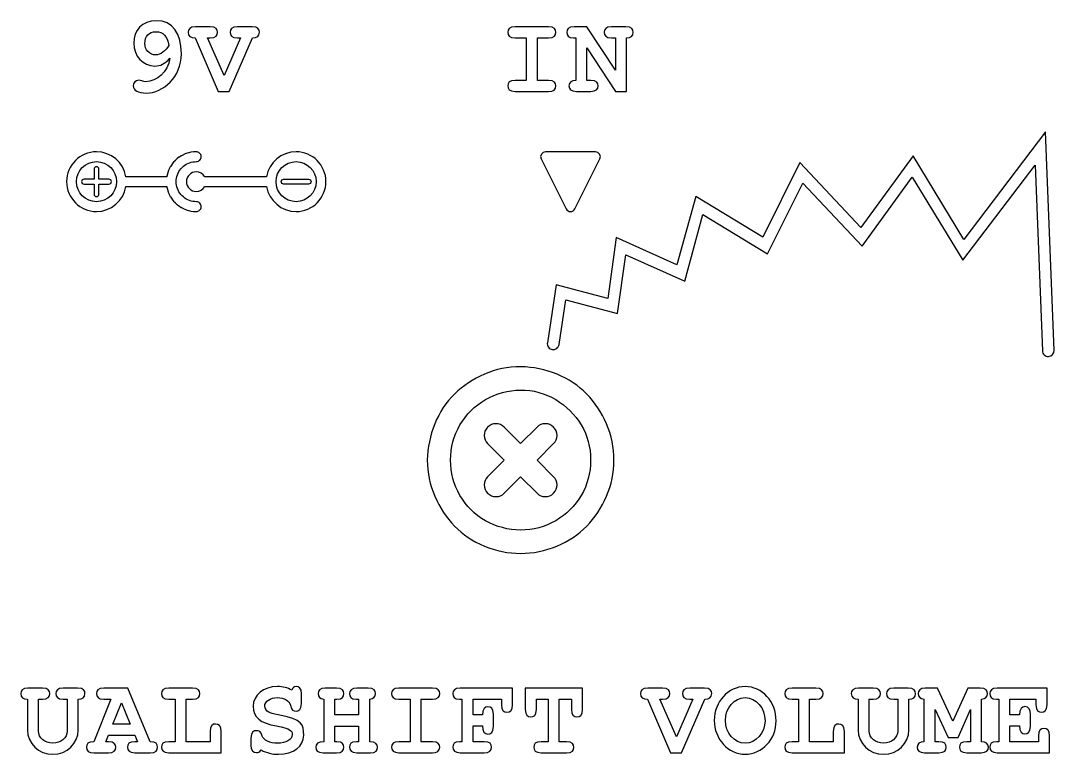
# Model space of a CAD drawing. Header units: millimetres. Extents: x 3 to 91, y 6 to 114.
# Drawn here: x 38.1 to 90.7, y 76.3 to 113.7 of the extents above; entities that cross this region are included whole.
import ezdxf

# ---------------------------------------------------------------- set-up
doc = ezdxf.new("R2010")
doc.units = ezdxf.units.MM
doc.layers.add('Layer_1', color=7, linetype='CONTINUOUS')

msp = doc.modelspace()

# ---------------------------------------------------------------- linework, layer by layer
at = {"layer": 'Layer_1', "color": 7}
for points in [[(44.969865, 113.665731)], [(44.952812, 113.101421)], [(69.24898, 113.073491)], [(65.306688, 110.347221)], [(41.923023, 106.993292)], [(52.083128, 106.993292)], [(41.923023, 106.493062)], [(52.083128, 106.493062)], [(41.923023, 106.233131)], [(58.762801, 91.303001)], [(59.950301, 91.303001)], [(61.660301, 90.039501)], [(51.125046, 79.776841)], [(43.202531, 78.946921), (43.642814, 77.863261), (42.756563, 77.863261), (43.202531, 78.946921)], [(73.23762, 79.415481)], [(83.619518, 79.415491)], [(75.955068, 78.038251)], [(76.519512, 78.026951)], [(87.324742, 76.689231)]]:
    msp.add_lwpolyline(points, close=True, dxfattribs=at)
for points in [[(47.715435, 113.355161), (46.964575, 113.355161), (46.964575, 113.355161)], [(49.84347, 113.355161), (49.098296, 113.355161)], [(64.934155, 113.355711), (63.229534, 113.355711)], [(68.142669, 112.791271), (68.340225, 112.791271), (68.340225, 111.143091), (66.883959, 113.355711), (66.234849, 113.355711)], [(68.876447, 113.355711), (68.142669, 113.355711)], [(46.947522, 112.790851), (48.115927, 110.064921), (48.675066, 110.064921), (49.860007, 112.790851)], [(49.098296, 112.790851), (49.26211, 112.790851), (48.420818, 110.877271), (47.580043, 112.790851), (47.715435, 112.790851)], [(63.229534, 112.791271), (63.799623, 112.791271), (63.799623, 110.629451), (63.229534, 110.629451)], [(64.934155, 110.629451), (64.364067, 110.629451), (64.364067, 112.791271), (64.934155, 112.791271)], [(66.212271, 112.791271), (66.319515, 112.791271), (66.319515, 110.629451)], [(67.081515, 110.629451), (66.883959, 110.629451), (66.883959, 112.288911), (68.345869, 110.065001), (68.904669, 110.065001), (68.904669, 112.791271)], [(63.229534, 110.065001), (64.934155, 110.065001)], [(66.353382, 110.065001), (67.081515, 110.065001)], [(90.238282, 108.001951), (86.078126, 102.537111), (83.488282, 106.787111), (80.832032, 103.136721), (77.72461, 106.443361), (75.835938, 102.644531), (72.427735, 104.722661), (71.470704, 101.248051), (68.376954, 102.623051), (67.94922, 99.519531), (65.316407, 100.218751), (64.873048, 97.273441)], [(90.673829, 96.888671), (90.238282, 108.001951)], [(46.35066, 106.846013), (46.252474, 106.794855)], [(46.473649, 106.897689), (46.37133, 106.855314)], [(46.598706, 106.938514), (46.493286, 106.904925)], [(46.728414, 106.967968), (46.62041, 106.944199)], [(46.859673, 106.986056), (46.749602, 106.971588)], [(46.991964, 106.992774), (46.881378, 106.988123)], [(67.322267, 106.992191), (64.783204, 106.992191)], [(45.75173, 106.335968), (45.692302, 106.242433)], [(45.831829, 106.441904), (45.764649, 106.354053)], [(45.920196, 106.540087), (45.845782, 106.457924)], [(46.017864, 106.630522), (45.936216, 106.556107)], [(47.013669, 104.452878), (46.913933, 104.457529), (46.826082, 104.468898), (46.739267, 104.488016), (46.653999, 104.51489), (46.571835, 104.548997), (46.493286, 104.58982), (46.417838, 104.637879), (46.347559, 104.692138), (46.28193, 104.752085), (46.221986, 104.817713), (46.167724, 104.888511), (46.119667, 104.963441), (46.078842, 105.041988), (46.044735, 105.12467), (46.017864, 105.20942), (45.998743, 105.296237), (45.986858, 105.384088), (45.983241, 105.47297), (45.986858, 105.561855), (45.998743, 105.650221), (46.017864, 105.737036), (46.044735, 105.821786), (46.078842, 105.904468), (46.119667, 105.983017), (46.167724, 106.057947), (46.221986, 106.128745), (46.28193, 106.194373), (46.347559, 106.254317), (46.417838, 106.308579), (46.493286, 106.35612), (46.571835, 106.397461), (46.653999, 106.431569), (46.739267, 106.458439), (46.826082, 106.47756), (46.913933, 106.488929), (47.013669, 106.49358)], [(46.12225, 106.711654), (46.034399, 106.644474)], [(46.233871, 106.784001), (46.140338, 106.724573)], [(64.558595, 106.630861), (65.830079, 104.091801)], [(65.466798, 97.183591), (65.810548, 99.466801), (68.451173, 98.763671), (68.863282, 101.751951), (71.865235, 100.416021), (72.794923, 103.794921), (76.080079, 101.792971), (77.878907, 105.404301), (80.890626, 102.195311), (83.44336, 105.705081), (86.023438, 101.474611), (89.705079, 106.308591), (90.07422, 96.865231)], [(66.277345, 104.091801), (67.546876, 106.630861)], [(41.797966, 106.108074), (41.797966, 105.598027), (41.287919, 105.598027)], [(42.558127, 105.598027), (42.04808, 105.598027), (42.04808, 106.108074)], [(45.532104, 105.855893), (45.508335, 105.747371)], [(45.57138, 105.983017), (45.537789, 105.877597)], [(45.620471, 106.104973), (45.578614, 106.002654)], [(45.681449, 106.22383), (45.630291, 106.125643)], [(41.287919, 105.348431), (41.797966, 105.348431), (41.797966, 104.838384)], [(42.04808, 104.838384), (42.04808, 105.348431), (42.558127, 105.348431)], [(45.5042, 105.726185), (45.503684, 105.723084), (43.421639, 105.723084)], [(50.583994, 105.723084), (47.434315, 105.723084)], [(51.448001, 105.598202), (52.718001, 105.598202)], [(52.718001, 105.3482), (51.448001, 105.3482)], [(43.421639, 105.223374), (45.503684, 105.223374), (45.5042, 105.220273)], [(45.508335, 105.199084), (45.532104, 105.090565)], [(45.537789, 105.068861), (45.57138, 104.963441)], [(45.578614, 104.943804), (45.620471, 104.841485)], [(45.630291, 104.820815), (45.681449, 104.722629)], [(47.434315, 105.223374), (50.583994, 105.223374)], [(45.692302, 104.704026), (45.75173, 104.61049)], [(45.764649, 104.592403), (45.831829, 104.504554)], [(45.845782, 104.488016), (45.920196, 104.406368)], [(45.936216, 104.390348), (46.017864, 104.315934)], [(46.034399, 104.301982), (46.12225, 104.234804)], [(46.140338, 104.221883), (46.233871, 104.162457)], [(46.252474, 104.151604), (46.35066, 104.100445)], [(46.37133, 104.091141), (46.473649, 104.048769)], [(46.493286, 104.041533), (46.598706, 104.007944)], [(46.62041, 104.002259), (46.728414, 103.978487)], [(46.749602, 103.97487), (46.859673, 103.9604)], [(46.881378, 103.958335), (46.991964, 103.953684)], [(64.348801, 92.975001), (63.512801, 92.139001), (62.676801, 92.975001)], [(61.831301, 92.139001), (62.676801, 91.303001), (61.831301, 90.457501)], [(65.194301, 90.457501), (64.348801, 91.303001), (65.194301, 92.139001)], [(62.676801, 89.621501), (63.512801, 90.457501), (64.348801, 89.621501)], [(39.169702, 79.697781), (38.435897, 79.697781), (38.435897, 79.697781)], [(40.964941, 79.697781), (40.231136, 79.697781)], [(44.647404, 76.971331), (43.524475, 79.697781), (42.304911, 79.697781), (42.304911, 79.697781)], [(46.811613, 79.697781), (45.603935, 79.697781), (45.603935, 79.697781)], [(54.141399, 79.697781), (53.571408, 79.697781), (53.571408, 79.697781)], [(55.750086, 79.697781), (55.180095, 79.697781)], [(59.020688, 79.697781), (57.315882, 79.697781), (57.315882, 79.697781)], [(63.098475, 78.845631), (63.098475, 79.697781), (60.439723, 79.697781), (60.439723, 79.697781)], [(63.750115, 79.697781), (63.750115, 78.608441)], [(66.662599, 78.608441), (66.662599, 79.697781), (63.750115, 79.697781), (63.750115, 79.697781)], [(70.737133, 79.697711), (69.986423, 79.697711)], [(72.865087, 79.697711), (72.120021, 79.697711)], [(78.537049, 79.697721), (77.329139, 79.697721)], [(81.452053, 79.697721), (80.718276, 79.697721)], [(83.246985, 79.697721), (82.513208, 79.697721)], [(86.901409, 79.697721), (86.280521, 79.697721), (85.518522, 78.021321), (84.739589, 79.703361), (84.101767, 79.703361)], [(90.307479, 78.851051), (90.307479, 79.697721), (87.773125, 79.697721)], [(38.407992, 79.133471), (38.407992, 77.564061)], [(38.972298, 77.513421), (38.972298, 79.133471), (39.169702, 79.133471)], [(40.231136, 79.133471), (40.42854, 79.133471), (40.42854, 77.513421)], [(40.992847, 77.564061), (40.992847, 79.133471)], [(42.304911, 79.133471), (42.660445, 79.133471), (41.785563, 76.971331)], [(45.603935, 79.133471), (45.925362, 79.133471), (45.925362, 76.971331), (45.603935, 76.971331)], [(47.703549, 77.490681), (47.703549, 76.971331), (46.490186, 76.971331), (46.490186, 79.133471), (46.811613, 79.133471)], [(52.355462, 78.907651), (52.355462, 79.404261)], [(53.492343, 79.133471), (53.492343, 76.971331)], [(55.157358, 79.133471), (55.264845, 79.133471), (55.264845, 78.331971), (54.05665, 78.331971), (54.05665, 79.133471), (54.164137, 79.133471)], [(55.829151, 76.971331), (55.829151, 79.133471)], [(57.315882, 79.133471), (57.88639, 79.133471), (57.88639, 76.971331), (57.315882, 76.971331)], [(59.020688, 76.971331), (58.450697, 76.971331), (58.450697, 79.133471), (59.020688, 79.133471)], [(60.417502, 79.133471), (60.524472, 79.133471), (60.524472, 76.971331), (60.417502, 76.971331)], [(61.568853, 78.337651), (61.089295, 78.337651), (61.089295, 79.133471), (62.534168, 79.133471), (62.534168, 78.845631)], [(64.314422, 78.608441), (64.314422, 79.133471), (64.918519, 79.133471), (64.918519, 76.971331), (64.551616, 76.971331)], [(65.855413, 76.971331), (65.482826, 76.971331), (65.482826, 79.133471), (66.098292, 79.133471), (66.098292, 78.608441)], [(69.969489, 79.133261), (71.137888, 76.407001), (71.696688, 76.407001), (72.88202, 79.133261)], [(72.120021, 79.133261), (72.28371, 79.133261), (71.442688, 77.219801), (70.601667, 79.133261), (70.737133, 79.133261)], [(77.329139, 79.133271), (77.650872, 79.133271), (77.650872, 76.971451), (77.329139, 76.971451)], [(79.428871, 77.490741), (79.428871, 76.971451), (78.215316, 76.971451), (78.215316, 79.133271), (78.537049, 79.133271)], [(80.690053, 79.133271), (80.690053, 77.564121)], [(81.254497, 77.513321), (81.254497, 79.133271), (81.452053, 79.133271)], [(82.513208, 79.133271), (82.710763, 79.133271), (82.710763, 77.513321)], [(83.275207, 77.564121), (83.275207, 79.133271)], [(84.045323, 79.133271), (84.045323, 76.971451)], [(86.980432, 76.971451), (86.980432, 79.133271)], [(87.750547, 79.133271), (87.857792, 79.133271), (87.857792, 76.971451), (87.750547, 76.971451)], [(88.902013, 78.337411), (88.422236, 78.337411), (88.422236, 79.133271), (89.743035, 79.133271), (89.743035, 78.851051)], [(84.807322, 76.971451), (84.609767, 76.971451), (84.609767, 78.602691), (85.275811, 77.185941), (85.789455, 77.185941), (86.415988, 78.602691), (86.415988, 76.971451), (86.218432, 76.971451)], [(62.127475, 77.739241), (62.127475, 78.376931)], [(89.460813, 77.739101), (89.460813, 78.376921)], [(45.603935, 76.407021), (48.267856, 76.407021), (48.267856, 77.490681)], [(54.164137, 76.971331), (54.05665, 76.971331), (54.05665, 77.767151), (55.264845, 77.767151), (55.264845, 76.971331), (55.157358, 76.971331)], [(61.653602, 76.971331), (61.089295, 76.971331), (61.089295, 77.778521), (61.568853, 77.778521)], [(79.993315, 76.407011), (79.993315, 77.490741)], [(89.867212, 77.264961), (89.867212, 76.971451), (88.422236, 76.971451), (88.422236, 77.778611), (88.902013, 77.778611)], [(42.530737, 76.971331), (42.401029, 76.971331), (42.530737, 77.298961), (43.874325, 77.298961), (44.004032, 76.971331), (43.874325, 76.971331)], [(49.787143, 77.157881), (49.787143, 76.785291)], [(90.431656, 76.407011), (90.431656, 77.264961)], [(41.779879, 76.407021), (42.530737, 76.407021)], [(43.874325, 76.407021), (44.658773, 76.407021)], [(53.458237, 76.407021), (54.141399, 76.407021)], [(55.180095, 76.407021), (55.862741, 76.407021)], [(57.315882, 76.407021), (59.020688, 76.407021)], [(60.439723, 76.407021), (61.653602, 76.407021)], [(64.551616, 76.407021), (65.855413, 76.407021)], [(77.329139, 76.407011), (79.993315, 76.407011)], [(84.079189, 76.407011), (84.807322, 76.407011)], [(86.218432, 76.407011), (86.952209, 76.407011)], [(87.773125, 76.407011), (90.431656, 76.407011)]]:
    msp.add_lwpolyline(points, dxfattribs=at)
for points in [[(44.969865, 113.665731), (44.236089, 113.665731), (43.817997, 113.180431), (43.817997, 112.514381)], [(46.245239, 111.972291), (46.245239, 113.016511), (45.793952, 113.665731), (44.969865, 113.665731)], [(46.964575, 113.355161), (46.665419, 113.355161), (46.591988, 113.231051), (46.591988, 113.073001)], [(48.088022, 113.073001), (48.088022, 113.225401), (48.014587, 113.355161), (47.715435, 113.355161)], [(49.098296, 113.355161), (48.799141, 113.355161), (48.725709, 113.231051), (48.725709, 113.073001)], [(50.216057, 113.073001), (50.216057, 113.219761), (50.148273, 113.355161), (49.84347, 113.355161)], [(63.229534, 113.355711), (62.930379, 113.355711), (62.857001, 113.231531), (62.857001, 113.073491)], [(65.306688, 113.073491), (65.306688, 113.214601), (65.244598, 113.355711), (64.934155, 113.355711)], [(66.234849, 113.355711), (65.935693, 113.355711), (65.862315, 113.231531), (65.862315, 113.073491)], [(68.142669, 113.355711), (67.843514, 113.355711), (67.770136, 113.231531), (67.770136, 113.073491)], [(69.24898, 113.073491), (69.24898, 113.220241), (69.1756, 113.355711), (68.876447, 113.355711)], [(44.382821, 112.508701), (44.382821, 112.875591), (44.597212, 113.101421), (44.952812, 113.101421)], [(44.952812, 113.101421), (45.319699, 113.101421), (45.522885, 112.892281), (45.607552, 112.401211)], [(46.591988, 113.073001), (46.591988, 112.869801), (46.704811, 112.790851), (46.947522, 112.790851)], [(47.715435, 112.790851), (48.003301, 112.790851), (48.088022, 112.914961), (48.088022, 113.073001)], [(48.725709, 113.073001), (48.725709, 112.914961), (48.799143, 112.790851), (49.098296, 112.790851)], [(49.860007, 112.790851), (50.102717, 112.790851), (50.216057, 112.869781), (50.216057, 113.073001)], [(62.857001, 113.073491), (62.857001, 112.926731), (62.930381, 112.791271), (63.229534, 112.791271)], [(64.934155, 112.791271), (65.227666, 112.791271), (65.306688, 112.915441), (65.306688, 113.073491)], [(65.862315, 113.073491), (65.862315, 112.926731), (65.913115, 112.791271), (66.212271, 112.791271)], [(67.770136, 113.073491), (67.770136, 112.926731), (67.843516, 112.791271), (68.142669, 112.791271)], [(68.904669, 112.791271), (69.130446, 112.791271), (69.24898, 112.892871), (69.24898, 113.073491)], [(43.817997, 112.514381), (43.817997, 111.876561), (44.298175, 111.357341), (44.896484, 111.357341)], [(44.930074, 111.921651), (44.625274, 111.921651), (44.382821, 112.181321), (44.382821, 112.508701)], [(45.607552, 112.401211), (45.455152, 112.124641), (45.172785, 111.921651), (44.930074, 111.921651)], [(45.663879, 111.752151), (45.534058, 111.057891), (45.014721, 110.561531), (44.41641, 110.561531)], [(44.450517, 109.980171), (45.331048, 109.980171), (46.245239, 110.798251), (46.245239, 111.972291)], [(44.896484, 111.357341), (45.178706, 111.357341), (45.392947, 111.464291), (45.663879, 111.752151)], [(44.07793, 110.634911), (43.919885, 110.634911), (43.790092, 110.505111), (43.790092, 110.347071)], [(44.41641, 110.561531), (44.32046, 110.561531), (44.140018, 110.634911), (44.07793, 110.634911)], [(63.229534, 110.629451), (62.930379, 110.629451), (62.857001, 110.505271), (62.857001, 110.347221)], [(65.306688, 110.347221), (65.306688, 110.488341), (65.244598, 110.629451), (64.934155, 110.629451)], [(66.319515, 110.629451), (66.099382, 110.629451), (65.975204, 110.527851), (65.975204, 110.347221)], [(67.454048, 110.347221), (67.454048, 110.493981), (67.391958, 110.629451), (67.081515, 110.629451)], [(43.790092, 110.347071), (43.790092, 110.126941), (44.055406, 109.980171), (44.450517, 109.980171)], [(62.857001, 110.347221), (62.857001, 110.200471), (62.941671, 110.065001), (63.229534, 110.065001)], [(64.934155, 110.065001), (65.182511, 110.065001), (65.306688, 110.161001), (65.306688, 110.347221)], [(65.975204, 110.347221), (65.975204, 110.194821), (66.059874, 110.065001), (66.353382, 110.065001)], [(67.081515, 110.065001), (67.369381, 110.065001), (67.454048, 110.194821), (67.454048, 110.347221)], [(41.923023, 106.993292), (41.086863, 106.993292), (40.403219, 106.30913), (40.403219, 105.47297)], [(43.421639, 105.723084), (43.30154, 106.44133), (42.674068, 106.993292), (41.923023, 106.993292)], [(46.37133, 106.855314), (46.364303, 106.852528), (46.357406, 106.849424), (46.35066, 106.846013)], [(46.493286, 106.904925), (46.486642, 106.902788), (46.480091, 106.900374), (46.473649, 106.897689)], [(46.62041, 106.944199), (46.613094, 106.94263), (46.605852, 106.940733), (46.598706, 106.938514)], [(46.749602, 106.971588), (46.742491, 106.970686), (46.735422, 106.969478), (46.728414, 106.967968)], [(46.881378, 106.988123), (46.874116, 106.98775), (46.866875, 106.98706), (46.859673, 106.986056)], [(47.171922, 106.927481), (47.122975, 106.97226), (47.058237, 106.995749), (46.991964, 106.992774)], [(47.252931, 106.754029), (47.250012, 106.820305), (47.220869, 106.882702), (47.171922, 106.927481)], [(52.083128, 106.993292), (51.33208, 106.993292), (50.704093, 106.44133), (50.583994, 105.723084)], [(53.602931, 105.47297), (53.602931, 106.30913), (52.919285, 106.993292), (52.083128, 106.993292)], [(64.783204, 106.992191), (64.597271, 106.992731), (64.475821, 106.797351), (64.558595, 106.630861)], [(67.546876, 106.630861), (67.629646, 106.797351), (67.508196, 106.992731), (67.322267, 106.992191)], [(40.902931, 105.47297), (40.902931, 106.038382), (41.357612, 106.493062), (41.923023, 106.493062)], [(41.923023, 106.493062), (42.488435, 106.493062), (42.943115, 106.038382), (42.943115, 105.47297)], [(45.764649, 106.354053), (45.760077, 106.348219), (45.755766, 106.342185), (45.75173, 106.335968)], [(45.845782, 106.457924), (45.840906, 106.452784), (45.836251, 106.447439), (45.831829, 106.441904)], [(45.936216, 106.556107), (45.930636, 106.551012), (45.925291, 106.545667), (45.920196, 106.540087)], [(46.034399, 106.644474), (46.028689, 106.640064), (46.023172, 106.635409), (46.017864, 106.630522)], [(46.140338, 106.724573), (46.13412, 106.720537), (46.128085, 106.716226), (46.12225, 106.711654)], [(46.252474, 106.794855), (46.24612, 106.791506), (46.239913, 106.787884), (46.233871, 106.784001)], [(47.013669, 106.49358), (47.079942, 106.496368), (47.14239, 106.52538), (47.187265, 106.574229)], [(47.187265, 106.574229), (47.23214, 106.623077), (47.255763, 106.687758), (47.252931, 106.754029)], [(51.063033, 105.47297), (51.063033, 106.038382), (51.517716, 106.493062), (52.083128, 106.493062)], [(52.083128, 106.493062), (52.648537, 106.493062), (53.10322, 106.038382), (53.10322, 105.47297)], [(41.834578, 106.196519), (41.811122, 106.173063), (41.797951, 106.141246), (41.797966, 106.108074)], [(41.923023, 106.233131), (41.889852, 106.233146), (41.858034, 106.219975), (41.834578, 106.196519)], [(42.011469, 106.196519), (41.988013, 106.219975), (41.956195, 106.233146), (41.923023, 106.233131)], [(42.04808, 106.108074), (42.048095, 106.141246), (42.034925, 106.173063), (42.011469, 106.196519)], [(45.537789, 105.877597), (45.53557, 105.870451), (45.533673, 105.863209), (45.532104, 105.855893)], [(45.578614, 106.002654), (45.57593, 105.996212), (45.573516, 105.989661), (45.57138, 105.983017)], [(45.630291, 106.125643), (45.626704, 106.118907), (45.623427, 106.112009), (45.620471, 106.104973)], [(45.692302, 106.242433), (45.688419, 106.23639), (45.684798, 106.230184), (45.681449, 106.22383)], [(47.002815, 105.973198), (46.729536, 105.973198), (46.503106, 105.746251), (46.503106, 105.47297)], [(47.434315, 105.723084), (47.347066, 105.871816), (47.185456, 105.973198), (47.002815, 105.973198)], [(40.403219, 105.47297), (40.403219, 104.63681), (41.086863, 103.953166), (41.923023, 103.953166)], [(41.923023, 104.453394), (41.357612, 104.453394), (40.902931, 104.907558), (40.902931, 105.47297)], [(41.199474, 105.561415), (41.176018, 105.537959), (41.162847, 105.506142), (41.162862, 105.47297)], [(41.162862, 105.47297), (41.163116, 105.404092), (41.219041, 105.348399), (41.287919, 105.348431)], [(41.287919, 105.598027), (41.254747, 105.598042), (41.22293, 105.584871), (41.199474, 105.561415)], [(42.943115, 105.47297), (42.943115, 104.907558), (42.488435, 104.453394), (41.923023, 104.453394)], [(42.646573, 105.561415), (42.623117, 105.584871), (42.591299, 105.598042), (42.558127, 105.598027)], [(42.558127, 105.348431), (42.627006, 105.348399), (42.68293, 105.404092), (42.683184, 105.47297)], [(42.683184, 105.47297), (42.683199, 105.506142), (42.670029, 105.537959), (42.646573, 105.561415)], [(45.508335, 105.747371), (45.506652, 105.740372), (45.505273, 105.733303), (45.5042, 105.726185)], [(46.503106, 105.47297), (46.503106, 105.199689), (46.729536, 104.973258), (47.002815, 104.973258)], [(52.083128, 104.453394), (51.517716, 104.453394), (51.063033, 104.907558), (51.063033, 105.47297)], [(51.323, 105.473201), (51.322999, 105.506354), (51.336169, 105.538148), (51.359611, 105.56159)], [(51.359611, 105.384812), (51.336169, 105.408254), (51.322999, 105.440049), (51.323, 105.473201)], [(51.359611, 105.56159), (51.383053, 105.585033), (51.414848, 105.598202), (51.448001, 105.598202)], [(51.448001, 105.3482), (51.414848, 105.3482), (51.383053, 105.361369), (51.359611, 105.384812)], [(52.083128, 103.953166), (52.919285, 103.953166), (53.602931, 104.63681), (53.602931, 105.47297)], [(53.10322, 105.47297), (53.10322, 104.907558), (52.648537, 104.453394), (52.083128, 104.453394)], [(52.718001, 105.598202), (52.751153, 105.598202), (52.782948, 105.585033), (52.80639, 105.56159)], [(52.80639, 105.384812), (52.782948, 105.361369), (52.751153, 105.3482), (52.718001, 105.3482)], [(52.80639, 105.56159), (52.829832, 105.538148), (52.843002, 105.506354), (52.843002, 105.473201)], [(52.843002, 105.473201), (52.843002, 105.440049), (52.829832, 105.408254), (52.80639, 105.384812)], [(41.797966, 104.838384), (41.797951, 104.805212), (41.811122, 104.773395), (41.834578, 104.749939)], [(41.834578, 104.749939), (41.858034, 104.726483), (41.889852, 104.713312), (41.923023, 104.713327)], [(41.923023, 103.953166), (42.674114, 103.953166), (43.301593, 104.505065), (43.421639, 105.223374)], [(41.923023, 104.713327), (41.956195, 104.713312), (41.988013, 104.726483), (42.011469, 104.749939)], [(42.011469, 104.749939), (42.034925, 104.773395), (42.048095, 104.805212), (42.04808, 104.838384)], [(45.5042, 105.220273), (45.505272, 105.213154), (45.506652, 105.206084), (45.508335, 105.199084)], [(45.532104, 105.090565), (45.533673, 105.083249), (45.53557, 105.076007), (45.537789, 105.068861)], [(45.57138, 104.963441), (45.573516, 104.956797), (45.57593, 104.950246), (45.578614, 104.943804)], [(45.620471, 104.841485), (45.623427, 104.834449), (45.626704, 104.827552), (45.630291, 104.820815)], [(45.681449, 104.722629), (45.684798, 104.716275), (45.688419, 104.710068), (45.692302, 104.704026)], [(47.002815, 104.973258), (47.185456, 104.973258), (47.347066, 105.074642), (47.434315, 105.223374)], [(50.583994, 105.223374), (50.70404, 104.505065), (51.332037, 103.953166), (52.083128, 103.953166)], [(45.75173, 104.61049), (45.755766, 104.604272), (45.760077, 104.598237), (45.764649, 104.592403)], [(45.831829, 104.504554), (45.836239, 104.498843), (45.840894, 104.493325), (45.845782, 104.488016)], [(45.920196, 104.406368), (45.925291, 104.400789), (45.930636, 104.395443), (45.936216, 104.390348)], [(46.017864, 104.315934), (46.023172, 104.311047), (46.028689, 104.306392), (46.034399, 104.301982)], [(46.12225, 104.234804), (46.128085, 104.230231), (46.13412, 104.22592), (46.140338, 104.221883)], [(47.187265, 104.372229), (47.14239, 104.421078), (47.079942, 104.45009), (47.013669, 104.452878)], [(47.171922, 104.018977), (47.220869, 104.063756), (47.250012, 104.126153), (47.252931, 104.192429)], [(47.252931, 104.192429), (47.255763, 104.258701), (47.23214, 104.323381), (47.187265, 104.372229)], [(46.233871, 104.162457), (46.239913, 104.158574), (46.24612, 104.154952), (46.252474, 104.151604)], [(46.35066, 104.100445), (46.357406, 104.097033), (46.364303, 104.093929), (46.37133, 104.091141)], [(46.473649, 104.048769), (46.480091, 104.046084), (46.486642, 104.04367), (46.493286, 104.041533)], [(46.598706, 104.007944), (46.605852, 104.005725), (46.613094, 104.003828), (46.62041, 104.002259)], [(46.728414, 103.978487), (46.735422, 103.976978), (46.742491, 103.975772), (46.749602, 103.97487)], [(46.859673, 103.9604), (46.866875, 103.959396), (46.874116, 103.958707), (46.881378, 103.958335)], [(46.991964, 103.953684), (47.058237, 103.95071), (47.122975, 103.974198), (47.171922, 104.018977)], [(65.830079, 104.091801), (65.922219, 103.907511), (66.185208, 103.907511), (66.277345, 104.091801)], [(64.873048, 97.273441), (64.861063, 97.194694), (64.880887, 97.114414), (64.92815, 97.050297)], [(64.92815, 97.050297), (64.975412, 96.98618), (65.046233, 96.943491), (65.125001, 96.931641)], [(65.125001, 96.931641), (65.203747, 96.919657), (65.284026, 96.939481), (65.348142, 96.986743)], [(65.348142, 96.986743), (65.412258, 97.034005), (65.454947, 97.104825), (65.466798, 97.183591)], [(90.07422, 96.865231), (90.07757, 96.785713), (90.112381, 96.710785), (90.17099, 96.656939)], [(90.38672, 96.578131), (90.55152, 96.585112), (90.679772, 96.72383), (90.673829, 96.888671)], [(90.17099, 96.656939), (90.2296, 96.603094), (90.307203, 96.574744), (90.38672, 96.578131)], [(63.512801, 96.053001), (62.866801, 96.053001), (62.252467, 95.926334), (61.669801, 95.673001)], [(65.365301, 95.673001), (64.776301, 95.913668), (64.158801, 96.040334), (63.512801, 96.053001)], [(61.669801, 95.673001), (61.087134, 95.419668), (60.580467, 95.084001), (60.149801, 94.666001)], [(66.875801, 94.666001), (66.457801, 95.096668), (65.954301, 95.432334), (65.365301, 95.673001)], [(61.726801, 94.381001), (62.277801, 94.697668), (62.873134, 94.859168), (63.512801, 94.865501)], [(63.512801, 94.865501), (64.152467, 94.871834), (64.747801, 94.710334), (65.298801, 94.381001)], [(60.149801, 94.666001), (59.719134, 94.248001), (59.383467, 93.741334), (59.142801, 93.146001)], [(60.425301, 93.089001), (60.741967, 93.633668), (61.175801, 94.064334), (61.726801, 94.381001)], [(65.298801, 94.381001), (65.849801, 94.051668), (66.283634, 93.621001), (66.600301, 93.089001)], [(67.882801, 93.146001), (67.629467, 93.728668), (67.293801, 94.235334), (66.875801, 94.666001)], [(59.142801, 93.146001), (58.902134, 92.550668), (58.775467, 91.936334), (58.762801, 91.303001)], [(62.258801, 93.155501), (62.094134, 93.155501), (61.951634, 93.095334), (61.831301, 92.975001)], [(62.676801, 92.975001), (62.562801, 93.095334), (62.423467, 93.155501), (62.258801, 93.155501)], [(64.766801, 93.155501), (64.595801, 93.161834), (64.456467, 93.101668), (64.348801, 92.975001)], [(65.194301, 92.975001), (65.080301, 93.089001), (64.937801, 93.149168), (64.766801, 93.155501)], [(68.262801, 91.303001), (68.262801, 91.949001), (68.136134, 92.563334), (67.882801, 93.146001)], [(59.950301, 91.303001), (59.950301, 91.949001), (60.108634, 92.544334), (60.425301, 93.089001)], [(61.831301, 92.975001), (61.710967, 92.854668), (61.653967, 92.715334), (61.660301, 92.557001)], [(65.365301, 92.557001), (65.365301, 92.721668), (65.308301, 92.861001), (65.194301, 92.975001)], [(66.600301, 93.089001), (66.916967, 92.557001), (67.075301, 91.961668), (67.075301, 91.303001)], [(61.660301, 92.557001), (61.666634, 92.398668), (61.723634, 92.259334), (61.831301, 92.139001)], [(65.194301, 92.139001), (65.308301, 92.253001), (65.365301, 92.392334), (65.365301, 92.557001)], [(58.762801, 91.303001), (58.762801, 90.657001), (58.889467, 90.042668), (59.142801, 89.460001)], [(60.425301, 89.507501), (60.108634, 90.058501), (59.950301, 90.657001), (59.950301, 91.303001)], [(67.075301, 91.303001), (67.075301, 90.644334), (66.916967, 90.045834), (66.600301, 89.507501)], [(67.882801, 89.460001), (68.136134, 90.042668), (68.262801, 90.657001), (68.262801, 91.303001)], [(61.831301, 90.457501), (61.717301, 90.343501), (61.660301, 90.204168), (61.660301, 90.039501)], [(61.660301, 90.039501), (61.660301, 89.874834), (61.717301, 89.735501), (61.831301, 89.621501)], [(65.365301, 90.039501), (65.358967, 90.197834), (65.301967, 90.337168), (65.194301, 90.457501)], [(65.194301, 89.621501), (65.314634, 89.741834), (65.371634, 89.881168), (65.365301, 90.039501)], [(59.142801, 89.460001), (59.396134, 88.877334), (59.731801, 88.370668), (60.149801, 87.940001)], [(61.726801, 88.215501), (61.175801, 88.525834), (60.741967, 88.956501), (60.425301, 89.507501)], [(61.831301, 89.621501), (61.945301, 89.507501), (62.087801, 89.447334), (62.258801, 89.441001)], [(62.258801, 89.441001), (62.429801, 89.434668), (62.569134, 89.494834), (62.676801, 89.621501)], [(64.348801, 89.621501), (64.462801, 89.501168), (64.602134, 89.441001), (64.766801, 89.441001)], [(64.766801, 89.441001), (64.931467, 89.441001), (65.073967, 89.501168), (65.194301, 89.621501)], [(66.600301, 89.507501), (66.283634, 88.969168), (65.849801, 88.538501), (65.298801, 88.215501)], [(66.875801, 87.940001), (67.293801, 88.370668), (67.629467, 88.877334), (67.882801, 89.460001)], [(60.149801, 87.940001), (60.567801, 87.509334), (61.074467, 87.170501), (61.669801, 86.923501)], [(63.512801, 87.740501), (62.873134, 87.746834), (62.277801, 87.905168), (61.726801, 88.215501)], [(65.298801, 88.215501), (64.747801, 87.892501), (64.152467, 87.734168), (63.512801, 87.740501)], [(65.355801, 86.923501), (65.951134, 87.170501), (66.457801, 87.509334), (66.875801, 87.940001)], [(61.669801, 86.923501), (62.265134, 86.676501), (62.879467, 86.553001), (63.512801, 86.553001)], [(63.512801, 86.553001), (64.146134, 86.553001), (64.760467, 86.676501), (65.355801, 86.923501)], [(38.435897, 79.697781), (38.142386, 79.697781), (38.063826, 79.573671), (38.063826, 79.415631)], [(39.542289, 79.415631), (39.542289, 79.568021), (39.468855, 79.697781), (39.169702, 79.697781)], [(40.231136, 79.697781), (39.931981, 79.697781), (39.858549, 79.573671), (39.858549, 79.415631)], [(41.337528, 79.415631), (41.337528, 79.568021), (41.269744, 79.697781), (40.964941, 79.697781)], [(42.304911, 79.697781), (41.994468, 79.697781), (41.92664, 79.568021), (41.92664, 79.415631)], [(45.603935, 79.697781), (45.304779, 79.697781), (45.231348, 79.573671), (45.231348, 79.415631)], [(47.184201, 79.415631), (47.184201, 79.562381), (47.110767, 79.697781), (46.811613, 79.697781)], [(51.125046, 79.776841), (50.425135, 79.776841), (49.899798, 79.347511), (49.899798, 78.777421)], [(51.858851, 79.590291), (51.661296, 79.714471), (51.412911, 79.776841), (51.125046, 79.776841)], [(52.078993, 79.776841), (51.966104, 79.776841), (51.915295, 79.731361), (51.858851, 79.590291)], [(52.355462, 79.404261), (52.355462, 79.697771), (52.242682, 79.776841), (52.078993, 79.776841)], [(53.571408, 79.697781), (53.277897, 79.697781), (53.198821, 79.573671), (53.198821, 79.415631)], [(54.513986, 79.415631), (54.513986, 79.556741), (54.446202, 79.697781), (54.141399, 79.697781)], [(55.180095, 79.697781), (54.886585, 79.697781), (54.807508, 79.573671), (54.807508, 79.415631)], [(56.122674, 79.415631), (56.122674, 79.568021), (56.054889, 79.697781), (55.750086, 79.697781)], [(57.315882, 79.697781), (57.016727, 79.697781), (56.943812, 79.573671), (56.943812, 79.415631)], [(59.393275, 79.415631), (59.393275, 79.556741), (59.331131, 79.697781), (59.020688, 79.697781)], [(60.439723, 79.697781), (60.140568, 79.697781), (60.067652, 79.573671), (60.067652, 79.415631)], [(69.986423, 79.697711), (69.687267, 79.697711), (69.61389, 79.573531), (69.61389, 79.415481)], [(71.109666, 79.415481), (71.109666, 79.567881), (71.036286, 79.697711), (70.737133, 79.697711)], [(72.120021, 79.697711), (71.820866, 79.697711), (71.747488, 79.573531), (71.747488, 79.415481)], [(73.23762, 79.415481), (73.23762, 79.562241), (73.16989, 79.697711), (72.865087, 79.697711)], [(74.944713, 79.776731), (74.075469, 79.776731), (73.369914, 79.003441), (73.369914, 78.055171)], [(76.519512, 78.026951), (76.519512, 79.009081), (75.802668, 79.776731), (74.944713, 79.776731)], [(77.329139, 79.697721), (77.029984, 79.697721), (76.956606, 79.573541), (76.956606, 79.415491)], [(78.909582, 79.415491), (78.909582, 79.562251), (78.836202, 79.697721), (78.537049, 79.697721)], [(80.718276, 79.697721), (80.424765, 79.697721), (80.345743, 79.573541), (80.345743, 79.415491)], [(81.824586, 79.415491), (81.824586, 79.567891), (81.751206, 79.697721), (81.452053, 79.697721)], [(82.513208, 79.697721), (82.214052, 79.697721), (82.140674, 79.573541), (82.140674, 79.415491)], [(83.619518, 79.415491), (83.619518, 79.567891), (83.551788, 79.697721), (83.246985, 79.697721)], [(84.101767, 79.703361), (83.842123, 79.703361), (83.751812, 79.567891), (83.751812, 79.421141)], [(87.273942, 79.415491), (87.273942, 79.567891), (87.206212, 79.697721), (86.901409, 79.697721)], [(87.773125, 79.697721), (87.47397, 79.697721), (87.400592, 79.573541), (87.400592, 79.415491)], [(38.063826, 79.415631), (38.063826, 79.235011), (38.182215, 79.139121), (38.407992, 79.133471)], [(39.169702, 79.133471), (39.463212, 79.133471), (39.542289, 79.257591), (39.542289, 79.415631)], [(39.858549, 79.415631), (39.858549, 79.268881), (39.926333, 79.133471), (40.231136, 79.133471)], [(40.992847, 79.133471), (41.218623, 79.133471), (41.337528, 79.235011), (41.337528, 79.415631)], [(41.92664, 79.415631), (41.92664, 79.263231), (42.000114, 79.133471), (42.304911, 79.133471)], [(45.231348, 79.415631), (45.231348, 79.268881), (45.304782, 79.133471), (45.603935, 79.133471)], [(46.811613, 79.133471), (47.105125, 79.133471), (47.184201, 79.257591), (47.184201, 79.415631)], [(50.486842, 78.783111), (50.486842, 79.025821), (50.769446, 79.212541), (51.125046, 79.212541)], [(51.125046, 79.212541), (51.475, 79.212541), (51.745523, 79.060031), (51.796323, 78.834271)], [(53.198821, 79.415631), (53.198821, 79.251951), (53.306076, 79.150411), (53.492343, 79.133471)], [(54.164137, 79.133471), (54.452003, 79.133471), (54.513986, 79.257591), (54.513986, 79.415631)], [(54.807508, 79.415631), (54.807508, 79.263231), (54.858203, 79.133471), (55.157358, 79.133471)], [(55.829151, 79.133471), (56.015418, 79.150371), (56.122674, 79.251951), (56.122674, 79.415631)], [(56.943812, 79.415631), (56.943812, 79.268881), (57.01673, 79.133471), (57.315882, 79.133471)], [(59.020688, 79.133471), (59.314199, 79.133471), (59.393275, 79.257591), (59.393275, 79.415631)], [(60.067652, 79.415631), (60.067652, 79.268881), (60.118347, 79.133471), (60.417502, 79.133471)], [(69.61389, 79.415481), (69.61389, 79.212281), (69.726778, 79.133261), (69.969489, 79.133261)], [(70.737133, 79.133261), (71.025, 79.133261), (71.109666, 79.257441), (71.109666, 79.415481)], [(71.747488, 79.415481), (71.747488, 79.257441), (71.820868, 79.133261), (72.120021, 79.133261)], [(72.88202, 79.133261), (73.124731, 79.133261), (73.23762, 79.212261), (73.23762, 79.415481)], [(73.934358, 78.055181), (73.934358, 78.687361), (74.391558, 79.212291), (74.944713, 79.212291)], [(74.944713, 79.212291), (75.503513, 79.212291), (75.955068, 78.687361), (75.955068, 78.038251)], [(76.956606, 79.415491), (76.956606, 79.268741), (77.029986, 79.133271), (77.329139, 79.133271)], [(78.537049, 79.133271), (78.83056, 79.133271), (78.909582, 79.257451), (78.909582, 79.415491)], [(80.345743, 79.415491), (80.345743, 79.234871), (80.464276, 79.138921), (80.690053, 79.133271)], [(81.452053, 79.133271), (81.745564, 79.133271), (81.824586, 79.257451), (81.824586, 79.415491)], [(82.140674, 79.415491), (82.140674, 79.268741), (82.208404, 79.133271), (82.513208, 79.133271)], [(83.275207, 79.133271), (83.500985, 79.133271), (83.619518, 79.234871), (83.619518, 79.415491)], [(83.751812, 79.421141), (83.751812, 79.251811), (83.859056, 79.150211), (84.045323, 79.133271)], [(86.980432, 79.133271), (87.166698, 79.150171), (87.273942, 79.251811), (87.273942, 79.415491)], [(87.400592, 79.415491), (87.400592, 79.268741), (87.451392, 79.133271), (87.750547, 79.133271)], [(49.899798, 78.777421), (49.899798, 78.224271), (50.255563, 77.913941), (51.090939, 77.772831)], [(50.695615, 78.473051), (50.571438, 78.535151), (50.486842, 78.664571), (50.486842, 78.783111)], [(51.260438, 78.326291), (50.837105, 78.405291), (50.808503, 78.416601), (50.695615, 78.473051)], [(51.796323, 78.834271), (51.858413, 78.540761), (51.937882, 78.529371), (52.078993, 78.529371)], [(52.078993, 78.529371), (52.21446, 78.529371), (52.355462, 78.597181), (52.355462, 78.907651)], [(61.851006, 78.749521), (61.704251, 78.749521), (61.568853, 78.636801), (61.568853, 78.337651)], [(62.127475, 78.376931), (62.127475, 78.664791), (62.00905, 78.749521), (61.851006, 78.749521)], [(62.534168, 78.845631), (62.534168, 78.552111), (62.663922, 78.473051), (62.816322, 78.473051)], [(62.816322, 78.473051), (62.963078, 78.473051), (63.098475, 78.540791), (63.098475, 78.845631)], [(63.750115, 78.608441), (63.750115, 78.320571), (63.868579, 78.235851), (64.032268, 78.235851)], [(64.032268, 78.235851), (64.179023, 78.235851), (64.314422, 78.303611), (64.314422, 78.608441)], [(66.098292, 78.608441), (66.098292, 78.326221), (66.216756, 78.235851), (66.380445, 78.235851)], [(66.380445, 78.235851), (66.527201, 78.235851), (66.662599, 78.303611), (66.662599, 78.608441)], [(89.178591, 78.755091), (89.03748, 78.755091), (88.902013, 78.642211), (88.902013, 78.337411)], [(89.460813, 78.376921), (89.460813, 78.597051), (89.376143, 78.755091), (89.178591, 78.755091)], [(89.743035, 78.851051), (89.743035, 78.551891), (89.872857, 78.472871), (90.025257, 78.472871)], [(90.025257, 78.472871), (90.172012, 78.472871), (90.307479, 78.540571), (90.307479, 78.851051)], [(52.473801, 77.310331), (52.473801, 77.829621), (52.383682, 78.117441), (51.260438, 78.326291)], [(73.369914, 78.055171), (73.369914, 77.101261), (74.075469, 76.327981), (74.944713, 76.327981)], [(74.944713, 76.892431), (74.391558, 76.892431), (73.934358, 77.417361), (73.934358, 78.055181)], [(75.955068, 78.038251), (75.955068, 77.417361), (75.492224, 76.892431), (74.944713, 76.892431)], [(74.944713, 76.327981), (75.802668, 76.327981), (76.519512, 77.101261), (76.519512, 78.026951)], [(38.407992, 77.564061), (38.407992, 76.881081), (38.983576, 76.327961), (39.700419, 76.327961)], [(39.700419, 76.892261), (39.299665, 76.892261), (38.972298, 77.169111), (38.972298, 77.513421)], [(39.700419, 76.327961), (40.428551, 76.327961), (40.992847, 76.886731), (40.992847, 77.564061)], [(40.42854, 77.513421), (40.42854, 77.169111), (40.101174, 76.892261), (39.700419, 76.892261)], [(47.985702, 77.868951), (47.838948, 77.868951), (47.703549, 77.806761), (47.703549, 77.490681)], [(48.267856, 77.490681), (48.267856, 77.789841), (48.138102, 77.868951), (47.985702, 77.868951)], [(50.069296, 77.530471), (49.916897, 77.530471), (49.787143, 77.462711), (49.787143, 77.157881)], [(50.357134, 77.259171), (50.283754, 77.513171), (50.199119, 77.530471), (50.069296, 77.530471)], [(51.090939, 77.772831), (51.802139, 77.648651), (51.886756, 77.535671), (51.886756, 77.321181)], [(61.568853, 77.778521), (61.568853, 77.490651), (61.681673, 77.360971), (61.851006, 77.360971)], [(61.851006, 77.360971), (61.992117, 77.360971), (62.127475, 77.428761), (62.127475, 77.739241)], [(79.711093, 77.868921), (79.564337, 77.868921), (79.428871, 77.806821), (79.428871, 77.490741)], [(79.993315, 77.490741), (79.993315, 77.789901), (79.863493, 77.868921), (79.711093, 77.868921)], [(80.690053, 77.564121), (80.690053, 76.881141), (81.265786, 76.327991), (81.98263, 76.327991)], [(81.98263, 76.892431), (81.581875, 76.892431), (81.254497, 77.169011), (81.254497, 77.513321)], [(81.98263, 76.327991), (82.710763, 76.327991), (83.275207, 76.886791), (83.275207, 77.564121)], [(82.710763, 77.513321), (82.710763, 77.169011), (82.383385, 76.892431), (81.98263, 76.892431)], [(88.902013, 77.778611), (88.902013, 77.485101), (89.026191, 77.366561), (89.184235, 77.366561)], [(89.184235, 77.366561), (89.319702, 77.366561), (89.460813, 77.434261), (89.460813, 77.739101)], [(90.149434, 77.643141), (90.008323, 77.643141), (89.867212, 77.581041), (89.867212, 77.264961)], [(90.431656, 77.264961), (90.431656, 77.564121), (90.301834, 77.643141), (90.149434, 77.643141)], [(41.785563, 76.971331), (41.486408, 76.971331), (41.407808, 76.847221), (41.407808, 76.689181)], [(42.903324, 76.689181), (42.903324, 76.835941), (42.82989, 76.971331), (42.530737, 76.971331)], [(43.874325, 76.971331), (43.57517, 76.971331), (43.501737, 76.847221), (43.501737, 76.689181)], [(45.03136, 76.689181), (45.03136, 76.841581), (44.952206, 76.971331), (44.647404, 76.971331)], [(45.603935, 76.971331), (45.304779, 76.971331), (45.231348, 76.847221), (45.231348, 76.689181)], [(51.141582, 76.892261), (50.76905, 76.892261), (50.413578, 77.055971), (50.357134, 77.259171)], [(51.886756, 77.321181), (51.886756, 77.078471), (51.559271, 76.892261), (51.141582, 76.892261)], [(51.181373, 76.327961), (51.95466, 76.327961), (52.473801, 76.723311), (52.473801, 77.310331)], [(53.492343, 76.971331), (53.198832, 76.971331), (53.086166, 76.847221), (53.086166, 76.689181)], [(54.513986, 76.689181), (54.513986, 76.835941), (54.468932, 76.971331), (54.164137, 76.971331)], [(55.157358, 76.971331), (54.863847, 76.971331), (54.807508, 76.847221), (54.807508, 76.689181)], [(56.235328, 76.689181), (56.235328, 76.830291), (56.133951, 76.971331), (55.829151, 76.971331)], [(57.315882, 76.971331), (57.016727, 76.971331), (56.943812, 76.847221), (56.943812, 76.689181)], [(59.393275, 76.689181), (59.393275, 76.830291), (59.331131, 76.971331), (59.020688, 76.971331)], [(60.417502, 76.971331), (60.123991, 76.971331), (60.067652, 76.847221), (60.067652, 76.689181)], [(62.026189, 76.689181), (62.026189, 76.841581), (61.958405, 76.971331), (61.653602, 76.971331)], [(64.551616, 76.971331), (64.252462, 76.971331), (64.179029, 76.847221), (64.179029, 76.689181)], [(66.228, 76.689181), (66.228, 76.835941), (66.154565, 76.971331), (65.855413, 76.971331)], [(77.329139, 76.971451), (77.029984, 76.971451), (76.956606, 76.847271), (76.956606, 76.689231)], [(84.045323, 76.971451), (83.82519, 76.971451), (83.701012, 76.869851), (83.701012, 76.689231)], [(85.179855, 76.689231), (85.179855, 76.841631), (85.112125, 76.971451), (84.807322, 76.971451)], [(86.218432, 76.971451), (85.919277, 76.971451), (85.845899, 76.847271), (85.845899, 76.689231)], [(87.324742, 76.689231), (87.324742, 76.869851), (87.200565, 76.971451), (86.980432, 76.971451)], [(87.750547, 76.971451), (87.457036, 76.971451), (87.400592, 76.841631), (87.400592, 76.689231)], [(41.407808, 76.689181), (41.407808, 76.502911), (41.531523, 76.407021), (41.779879, 76.407021)], [(42.530737, 76.407021), (42.818604, 76.407021), (42.903324, 76.525491), (42.903324, 76.689181)], [(43.501737, 76.689181), (43.501737, 76.536781), (43.586462, 76.407021), (43.874325, 76.407021)], [(44.658773, 76.407021), (44.946639, 76.407021), (45.03136, 76.525491), (45.03136, 76.689181)], [(45.231348, 76.689181), (45.231348, 76.536781), (45.316072, 76.407021), (45.603935, 76.407021)], [(49.787143, 76.785291), (49.787143, 76.531291), (49.877424, 76.412711), (50.074981, 76.412711)], [(50.074981, 76.412711), (50.165291, 76.412711), (50.204852, 76.435231), (50.300807, 76.548101)], [(50.300807, 76.548101), (50.577384, 76.401341), (50.876573, 76.327961), (51.181373, 76.327961)], [(53.086166, 76.689181), (53.086166, 76.536781), (53.153434, 76.407021), (53.458237, 76.407021)], [(54.141399, 76.407021), (54.429265, 76.407021), (54.513986, 76.525491), (54.513986, 76.689181)], [(54.807508, 76.689181), (54.807508, 76.542421), (54.880943, 76.407021), (55.180095, 76.407021)], [(55.862741, 76.407021), (56.150607, 76.407021), (56.235328, 76.525491), (56.235328, 76.689181)], [(56.943812, 76.689181), (56.943812, 76.542421), (57.02802, 76.407021), (57.315882, 76.407021)], [(59.020688, 76.407021), (59.269043, 76.407021), (59.393275, 76.502861), (59.393275, 76.689181)], [(60.067652, 76.689181), (60.067652, 76.542421), (60.14621, 76.407021), (60.439723, 76.407021)], [(61.653602, 76.407021), (61.941468, 76.407021), (62.026189, 76.531141), (62.026189, 76.689181)], [(64.179029, 76.689181), (64.179029, 76.542421), (64.263754, 76.407021), (64.551616, 76.407021)], [(65.855413, 76.407021), (66.143279, 76.407021), (66.228, 76.531141), (66.228, 76.689181)], [(76.956606, 76.689231), (76.956606, 76.536831), (77.041276, 76.407011), (77.329139, 76.407011)], [(83.701012, 76.689231), (83.701012, 76.536831), (83.785682, 76.407011), (84.079189, 76.407011)], [(84.807322, 76.407011), (85.095189, 76.407011), (85.179855, 76.536831), (85.179855, 76.689231)], [(85.845899, 76.689231), (85.845899, 76.542471), (85.924919, 76.407011), (86.218432, 76.407011)], [(86.952209, 76.407011), (87.240076, 76.407011), (87.324742, 76.536831), (87.324742, 76.689231)], [(87.400592, 76.689231), (87.400592, 76.536831), (87.485262, 76.407011), (87.773125, 76.407011)]]:
    msp.add_open_spline(points, degree=3, dxfattribs=at)

doc.saveas('drawing.dxf')
